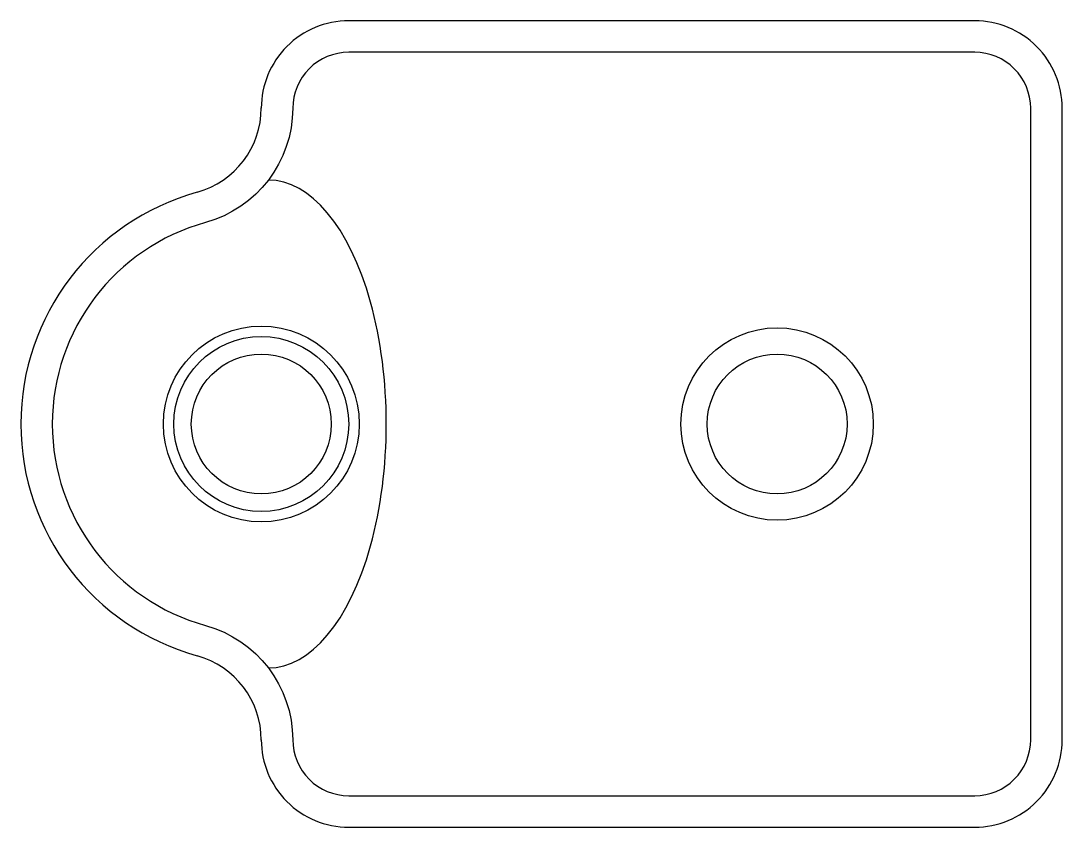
# Model space of a CAD drawing. Extents: x 139.609 to 140.204, y -45.298 to -44.837.
import ezdxf

# ---------------------------------------------------------------- set-up
doc = ezdxf.new("R2010")
doc.units = 0
doc.header["$MEASUREMENT"] = 0
for name, color, linetype in [('1', 1, 'CONTINUOUS'), ('2', 2, 'CONTINUOUS'), ('A-PECAS', 2, 'CONTINUOUS')]:
    doc.layers.add(name, color=color, linetype=linetype)

msp = doc.modelspace()

# ---------------------------------------------------------------- linework, layer by layer
at = {"layer": '1'}
msp.add_line((139.74602, -45.24799), (139.74602, -45.2482), dxfattribs=at)
at = {"layer": '2'}
msp.add_lwpolyline([(139.74602, -45.24799, 0.414214), (139.79602, -45.29799), (140.15402, -45.29799, 0.414214), (140.20402, -45.24799), (140.20402, -44.88699, 0.414214), (140.15402, -44.83699), (139.79602, -44.83699, 0.414214), (139.74602, -44.88699)], format="xyb", dxfattribs=at)
msp.add_lwpolyline([(140.15402, -44.85499), (139.79602, -44.85499, 0.414214), (139.76402, -44.88699, -0.336323), (139.71415, -44.95232, 0.760886), (139.71415, -45.18266, -0.336323), (139.76402, -45.24799, 0.414214), (139.79602, -45.27999), (140.15402, -45.27999, 0.414214), (140.18602, -45.24799), (140.18602, -44.88699, 0.414214)], format="xyb", close=True, dxfattribs=at)
for centre, radius in [((139.74602, -45.06749), 0.056), ((140.04102, -45.06749), 0.055)]:
    msp.add_circle(centre, radius, dxfattribs=at)
for centre, radius, start, end in [((139.69602, -44.88678), 0.05, 285.46601, 0), ((139.74602, -45.06749), 0.1375, 105.46601, 254.53399), ((139.69602, -45.2482), 0.05, 0, 74.53399)]:
    msp.add_arc(centre, radius, start, end, dxfattribs=at)
msp.add_ellipse((139.75007, -45.06749), major_axis=(0, -0.13945), ratio=0.483638, start_param=6.283185, end_param=9.424778, dxfattribs=at)
at = {"layer": 'A-PECAS', "color": 1}
for centre, radius in [((139.74602, -45.06749), 0.05), ((139.74602, -45.06749), 0.04), ((140.04102, -45.06749), 0.04)]:
    msp.add_circle(centre, radius, dxfattribs=at)

doc.saveas('drawing.dxf')
